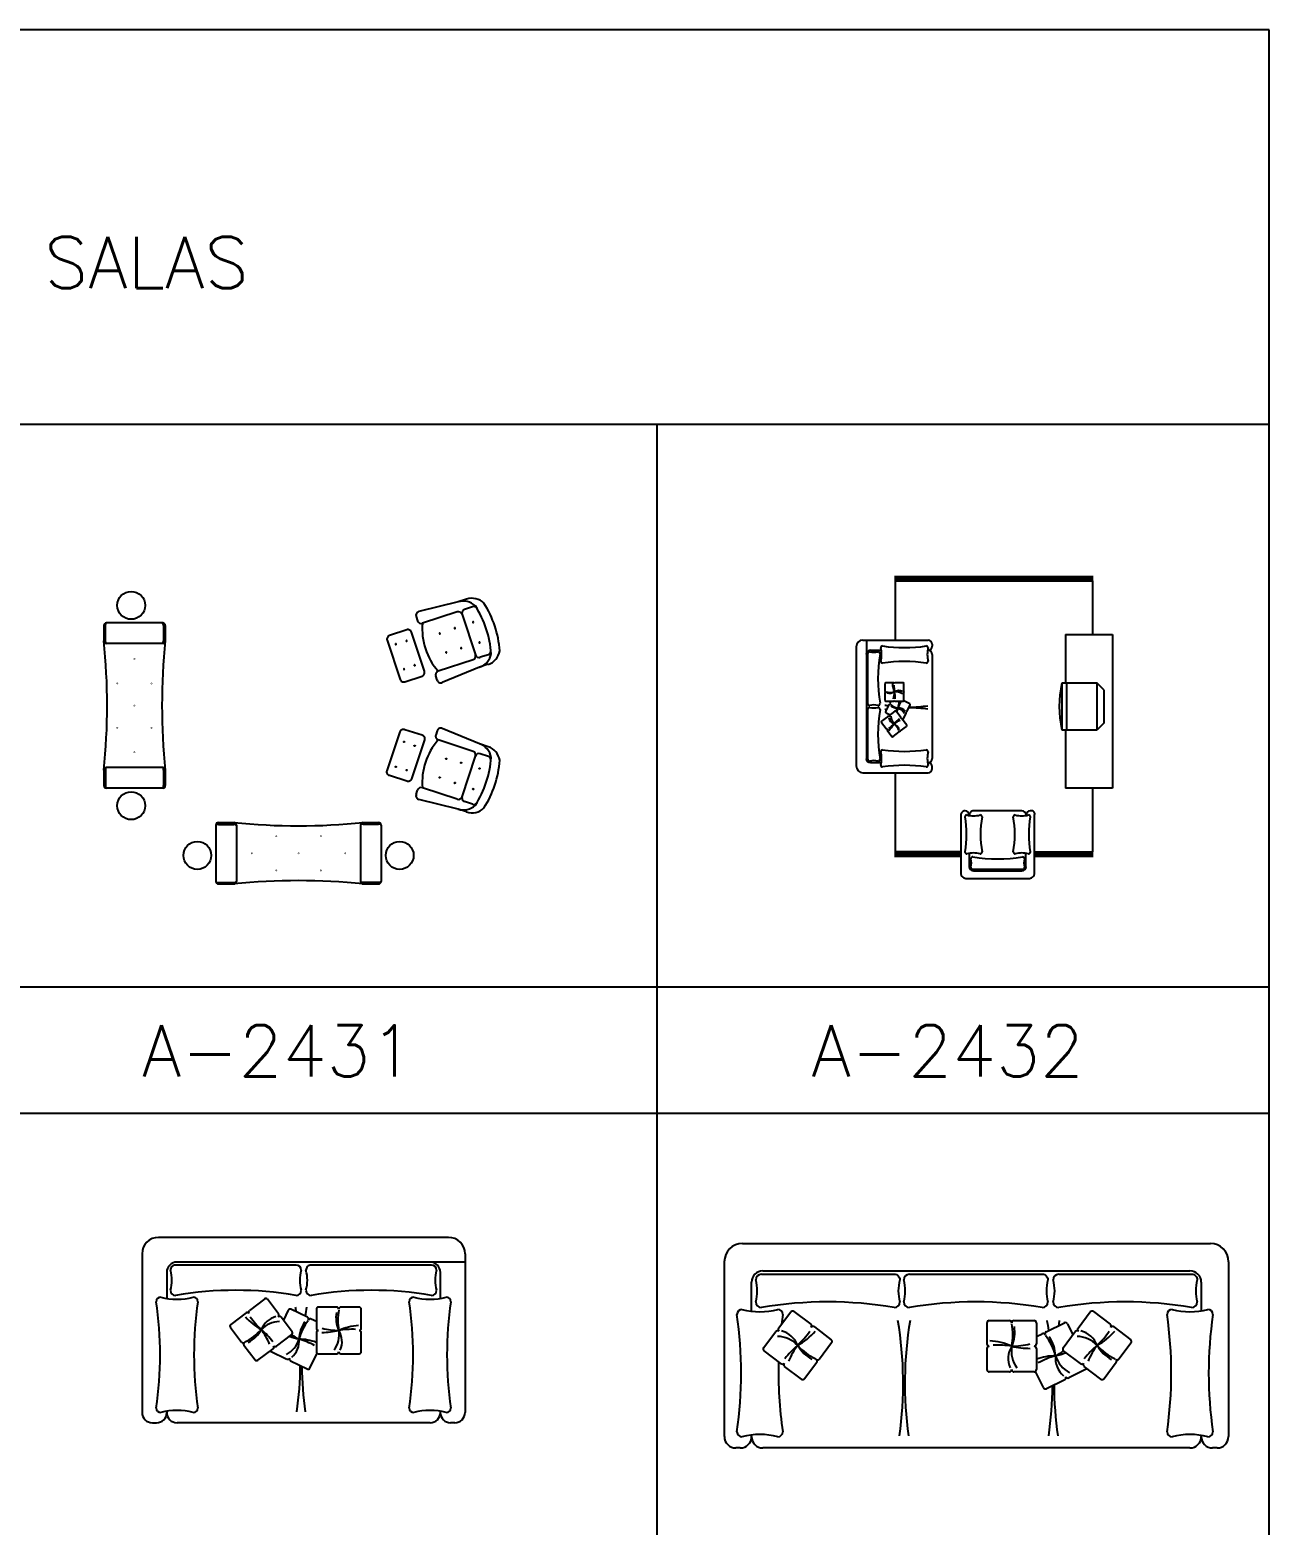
# Model space of a CAD drawing. Extents: x -59 to 107, y 53 to 89.
# Drawn here: x 92.95 to 107.45, y 70.88 to 88.38 of the extents above; entities that cross this region are included whole.
import ezdxf

# ---------------------------------------------------------------- set-up
doc = ezdxf.new("R2010")
doc.units = 0
doc.header["$MEASUREMENT"] = 0
for name, color, linetype in [('ELETRO', 11, 'CONTINUOUS'), ('FOLHA', 3, 'CONTINUOUS'), ('MOBILIA', 2, 'CONTINUOUS'), ('MOBILIARIO', 11, 'CONTINUOUS')]:
    doc.layers.add(name, color=color, linetype=linetype)
doc.styles.get("Standard").update_dxf_attribs({"font": 'txt.shx', "height": 0.15})

# ---------------------------------------------------------------- blocks, each defined once
blk = doc.blocks.new('FOLHAVERDE')
at = {"layer": 'FOLHA', "linetype": 'CONTINUOUS'}
for p, q in [((-5.455, 37.298), (-29.955, 37.298)), ((-5.455, 2.298), (-5.455, 37.298))]:
    blk.add_line(p, q, dxfattribs=at)
blk = doc.blocks.new('POLTRO3')
at = {"layer": 'MOBILIA'}
for p, q in [((0, 0), (0, -0.662)), ((0.802, 0.079), (0.059, 0.079)), ((0.861, -0.662), (0.861, 0)), ((0.099, -0.058), (0.099, -0.214)), ((0.713, -0.008), (0.148, -0.008)), ((0.762, -0.216), (0.762, -0.058)), ((0.099, -0.657), (0.099, -0.662)), ((0.762, -0.662), (0.762, -0.655)), ((0.03, -0.712), (0.049, -0.712)), ((0.148, -0.712), (0.713, -0.712)), ((0.812, -0.712), (0.811, -0.712))]:
    blk.add_line(p, q, dxfattribs=at)
blk.add_lwpolyline([(0.72, -0.027), (0.141, -0.027, 0.414214), (0.116, -0.052)], format="xyb", dxfattribs=at)
for centre, radius, start, end in [((0.063, 0.015), 0.0643, 92.9509, 193.4935), ((0.798, 0.015), 0.0643, 346.5065, 87.0491), ((0.148, -0.058), 0.0495, 90, 180), ((-0.048, -0.1), 0.171, 343.6808, 16.3192), ((0.141, -0.148), 0.0248, 180, 270), ((0.43, -1.825), 1.677, 80.0585, 99.9415), ((0.713, -0.058), 0.0495, 0, 90), ((0.72, -0.052), 0.0248, 0, 90), ((0.72, -0.148), 0.0248, 270, 0), ((0.909, -0.1), 0.171, 163.6808, 196.3192), ((0.07, -0.23), 0.0219, 90, 180), ((-1.082, -0.436), 1.149, 349.6952, 10.3048), ((0.148, 0.099), 0.317, 255.7458, 284.2542), ((0.226, -0.23), 0.0219, 360, 90), ((1.379, -0.436), 1.149, 169.6952, 190.3048), ((0.635, -0.23), 0.0219, 90, 180), ((-0.518, -0.436), 1.149, 349.6952, 10.3048), ((0.713, 0.099), 0.317, 255.7458, 284.2542), ((0.791, -0.23), 0.0219, 0, 90), ((1.943, -0.436), 1.149, 169.6952, 190.3048), ((0.033, -0.676), 0.0359, 157.3717, 264.2172), ((0.07, -0.641), 0.0219, 180, 270), ((0.049, -0.662), 0.0495, 270, 360), ((0.148, -0.97), 0.317, 75.7458, 104.2542), ((0.148, -0.662), 0.0495, 180, 270), ((0.226, -0.641), 0.0219, 270, 0), ((0.635, -0.641), 0.0219, 180, 270), ((0.713, -0.97), 0.317, 75.7458, 104.2542), ((0.713, -0.662), 0.0495, 270, 0), ((0.812, -0.662), 0.0495, 180, 270), ((0.791, -0.641), 0.0219, 270, 0), ((0.811, -0.662), 0.0495, 270, 0)]:
    blk.add_arc(centre, radius, start, end, dxfattribs=at)

msp = doc.modelspace()

# ---------------------------------------------------------------- linework, layer by layer
at = {"layer": 'ELETRO'}
for points in [[(97.923, 81.378, 1), (97.914, 81.375, 1)], [(98.137, 81.449, 1), (98.129, 81.446, 1)], [(97.358, 81.228, 1), (97.35, 81.225, 1)], [(97.745, 81.315, 1), (97.737, 81.312, 1)], [(98.212, 81.21, 1), (98.203, 81.207, 1)], [(97.232, 81.19, 1), (97.224, 81.187, 1)], [(97.822, 81.094, 1), (97.814, 81.092, 1)], [(97.996, 81.143, 1), (97.988, 81.14, 1)], [(97.329, 80.898, 1), (97.32, 80.895, 1)], [(97.452, 80.943, 1), (97.444, 80.94, 1)], [(97.329, 80.043, -1), (97.32, 80.046, -1)], [(97.452, 79.999, -1), (97.444, 80.001, -1)], [(97.822, 79.847, -1), (97.814, 79.849, -1)], [(97.996, 79.798, -1), (97.988, 79.801, -1)], [(97.232, 79.751, -1), (97.224, 79.754, -1)], [(97.358, 79.713, -1), (97.35, 79.716, -1)], [(97.745, 79.626, -1), (97.737, 79.629, -1)], [(98.212, 79.731, -1), (98.203, 79.734, -1)], [(97.923, 79.563, -1), (97.914, 79.566, -1)], [(98.137, 79.492, -1), (98.129, 79.495, -1)]]:
    msp.add_lwpolyline(points, format="xyb", close=True, dxfattribs=at)
at = {"layer": 'ELETRO', "const_width": 0.005}
for points in [[(94.169, 81.009, 1), (94.169, 81.024, 1)], [(93.969, 80.722, 1), (93.969, 80.737, 1)], [(94.369, 80.722, 1), (94.369, 80.737, 1)], [(94.169, 80.462, 1), (94.169, 80.477, 1)], [(93.969, 80.202, 1), (93.969, 80.217, 1)], [(94.369, 80.202, 1), (94.369, 80.217, 1)], [(94.169, 79.916, 1), (94.169, 79.931, 1)], [(95.837, 78.941, 1), (95.822, 78.941, 1)], [(96.357, 78.941, 1), (96.342, 78.941, 1)], [(95.551, 78.741, 1), (95.536, 78.741, 1)], [(96.097, 78.741, 1), (96.082, 78.741, 1)], [(96.643, 78.741, 1), (96.628, 78.741, 1)], [(95.837, 78.541, 1), (95.822, 78.541, 1)], [(96.357, 78.541, 1), (96.342, 78.541, 1)]]:
    msp.add_lwpolyline(points, format="xyb", close=True, dxfattribs=at)
at = {"layer": 'FOLHA', "linetype": 'CONTINUOUS'}
for p, q in [((107.445, 83.759), (85.445, 83.759)), ((100.28, 83.759), (100.28, 54.973)), ((85.445, 77.18), (107.445, 77.18)), ((85.445, 75.7), (107.445, 75.7))]:
    msp.add_line(p, q, dxfattribs=at)
at = {"layer": 'MOBILIA'}
for p, q in [((97.956, 81.684), (97.497, 81.57)), ((97.956, 81.684), (97.497, 81.57)), ((97.956, 81.684), (97.497, 81.57)), ((97.946, 81.567), (97.539, 81.433)), ((98.056, 81.716), (97.956, 81.683)), ((98.126, 81.626), (98.031, 81.595)), ((93.811, 81.407), (93.811, 81.227)), ((93.828, 81.408), (93.828, 81.228)), ((94.5, 81.437), (93.841, 81.437)), ((94.508, 81.408), (94.508, 81.228)), ((94.53, 81.407), (94.53, 81.227)), ((97.466, 81.513), (97.483, 81.461)), ((97.466, 81.513), (97.483, 81.461)), ((97.466, 81.513), (97.483, 81.461)), ((98.002, 81.538), (98.159, 81.063)), ((102.693, 81.236), (103.455, 81.236)), ((102.733, 81.236), (102.733, 79.852)), ((105.064, 81.304), (105.614, 81.304)), ((105.064, 81.304), (105.064, 80.734)), ((105.614, 81.304), (105.614, 79.504)), ((94.5, 81.197), (93.841, 81.197)), ((98.31, 81.066), (98.215, 81.035)), ((102.614, 81.157), (102.614, 79.763)), ((102.782, 81.117), (102.907, 81.117)), ((103.45, 81.117), (103.455, 81.117)), ((103.505, 81.187), (103.505, 81.167)), ((103.505, 81.068), (103.505, 79.852)), ((98.131, 81.007), (97.723, 80.873)), ((98.207, 80.92), (97.771, 80.739)), ((98.207, 80.92), (97.771, 80.739)), ((98.207, 80.92), (97.771, 80.739)), ((98.307, 80.953), (98.207, 80.92)), ((97.712, 80.766), (97.695, 80.817)), ((97.712, 80.766), (97.695, 80.817)), ((97.712, 80.766), (97.695, 80.817)), ((105.433, 80.734), (105.022, 80.734)), ((105.022, 80.734), (105.022, 80.186)), ((105.433, 80.186), (105.433, 80.734)), ((97.712, 80.175), (97.695, 80.125)), ((97.712, 80.175), (97.695, 80.125)), ((97.712, 80.175), (97.695, 80.125)), ((98.207, 80.021), (97.771, 80.202)), ((98.207, 80.021), (97.771, 80.202)), ((98.207, 80.021), (97.771, 80.202)), ((105.022, 80.186), (105.433, 80.186)), ((105.064, 80.186), (105.064, 79.504)), ((98.131, 79.934), (97.723, 80.068)), ((98.307, 79.989), (98.207, 80.021)), ((98.002, 79.403), (98.159, 79.878)), ((98.31, 79.875), (98.215, 79.906)), ((102.782, 79.803), (102.907, 79.803)), ((103.45, 79.803), (103.455, 79.803)), ((93.811, 79.714), (93.811, 79.534)), ((93.831, 79.714), (93.831, 79.534)), ((94.5, 79.744), (93.841, 79.744)), ((94.51, 79.714), (94.51, 79.534)), ((94.53, 79.714), (94.53, 79.534)), ((102.693, 79.684), (103.455, 79.684)), ((103.505, 79.733), (103.505, 79.753)), ((94.5, 79.504), (93.841, 79.504)), ((97.466, 79.429), (97.483, 79.48)), ((97.466, 79.429), (97.483, 79.48)), ((97.466, 79.429), (97.483, 79.48)), ((97.946, 79.374), (97.539, 79.508)), ((105.614, 79.504), (105.064, 79.504)), ((97.956, 79.257), (97.497, 79.371)), ((97.956, 79.257), (97.497, 79.371)), ((97.956, 79.257), (97.497, 79.371)), ((98.126, 79.315), (98.031, 79.346)), ((95.152, 79.102), (95.332, 79.102)), ((96.845, 79.102), (97.025, 79.102)), ((98.056, 79.225), (97.956, 79.258)), ((95.122, 79.072), (95.122, 78.412)), ((95.152, 79.079), (95.332, 79.079)), ((95.362, 79.072), (95.362, 78.412)), ((96.815, 79.072), (96.815, 78.412)), ((96.845, 79.082), (97.025, 79.082)), ((97.055, 79.072), (97.055, 78.412)), ((96.845, 78.402), (97.025, 78.402)), ((95.152, 78.399), (95.332, 78.399)), ((95.152, 78.382), (95.332, 78.382)), ((96.845, 78.382), (97.025, 78.382)), ((97.844, 74.246), (94.451, 74.246)), ((94.259, 74.053), (94.259, 72.197)), ((98.037, 74.053), (98.037, 72.197)), ((101.284, 74.173), (106.758, 74.173)), ((98.037, 73.957), (94.668, 73.957)), ((101.072, 71.914), (101.072, 73.961)), ((101.523, 73.854), (106.519, 73.854)), ((106.971, 73.961), (106.971, 71.914)), ((94.548, 73.836), (94.548, 73.532)), ((97.748, 73.836), (97.748, 73.532)), ((101.391, 73.381), (101.391, 73.721)), ((106.652, 73.721), (106.652, 73.386)), ((94.548, 72.21), (94.548, 72.197)), ((97.748, 72.21), (97.748, 72.197)), ((94.379, 72.077), (94.427, 72.077)), ((97.628, 72.077), (94.668, 72.077)), ((97.917, 72.077), (97.869, 72.077)), ((101.391, 71.914), (101.391, 71.933)), ((106.652, 71.928), (106.652, 71.914)), ((101.258, 71.782), (101.205, 71.782)), ((106.519, 71.782), (101.523, 71.782)), ((106.838, 71.782), (106.785, 71.782))]:
    msp.add_line(p, q, dxfattribs=at)
for points in [[(97.562, 80.872), (97.411, 81.329, 0.414214), (97.355, 81.357), (97.154, 81.291, 0.414214), (97.126, 81.235), (97.277, 80.777, 0.414214), (97.333, 80.749), (97.534, 80.815, 0.414214)], [(97.562, 80.07), (97.411, 79.612, -0.414214), (97.355, 79.584), (97.154, 79.65, -0.414214), (97.126, 79.706), (97.277, 80.164, -0.414214), (97.333, 80.192), (97.534, 80.126, -0.414214)]]:
    msp.add_lwpolyline(points, format="xyb", close=True, dxfattribs=at)
for points in [[(102.747, 81.075), (102.747, 80.496, 0.414214), (102.772, 80.471)], [(102.747, 80.424), (102.747, 79.845, 0.414214), (102.772, 79.82)], [(96.06, 73.921), (94.65, 73.921, 0.414214), (94.59, 73.861)], [(97.645, 73.921), (96.236, 73.921, 0.414214), (96.176, 73.861)], [(101.505, 73.815), (103.059, 73.815, -0.414214), (103.125, 73.748)], [(103.237, 73.815), (104.791, 73.815, -0.414214), (104.857, 73.748)], [(104.985, 73.815), (106.539, 73.815, -0.414214), (106.605, 73.748)]]:
    msp.add_lwpolyline(points, format="xyb", dxfattribs=at)
at = {"layer": 'MOBILIA', "linetype": 'CONTINUOUS'}
for centre in [(94.131, 81.643), (94.131, 79.298), (94.905, 78.716), (97.273, 78.716)]:
    msp.add_circle(centre, 0.163, dxfattribs=at)
at = {"layer": 'MOBILIA'}
for centre, radius, start, end in [((98.119, 81.525), 0.201, 45.9954, 108.2879), ((97.508, 81.526), 0.0446, 103.9622, 198.2417), ((97.508, 81.526), 0.0446, 103.9622, 198.2417), ((97.508, 81.526), 0.0446, 103.9622, 198.2417), ((97.96, 81.524), 0.0446, 18.2417, 108.2417), ((98.019, 81.492), 0.201, 45.9954, 108.2879), ((98.045, 81.552), 0.0446, 108.2417, 198.2417), ((98.14, 81.584), 0.0446, 43.2192, 108.2417), ((97.146, 80.993), 1.2, 4.0247, 32.4588), ((97.246, 81.026), 1.2, 4.0247, 32.4588), ((93.841, 81.407), 0.03, 90, 180), ((93.871, 81.411), 0.044, 143.2407, 184.7722), ((94.464, 81.411), 0.044, 355.2278, 36.7593), ((94.5, 81.407), 0.03, 0, 90), ((97.525, 81.475), 0.0446, 198.2417, 288.2417), ((98.29, 81.37), 0.754, 175.2368, 221.2467), ((86.511, 80.471), 7.339, 354.0816, 5.9184), ((93.841, 81.227), 0.03, 180, 270), ((93.871, 81.224), 0.044, 175.2278, 216.7593), ((101.83, 80.471), 7.339, 174.0816, 185.9184), ((94.464, 81.224), 0.044, 323.2407, 4.7722), ((94.5, 81.227), 0.03, 270, 0), ((102.693, 81.157), 0.0792, 90, 180), ((103.455, 81.187), 0.0495, 0, 90), ((98.117, 81.05), 0.0446, 288.2417, 18.2417), ((98.201, 81.077), 0.0446, 198.2417, 288.2417), ((98.145, 81.11), 0.201, 288.1956, 350.4881), ((98.145, 81.11), 0.201, 288.1956, 350.4881), ((98.245, 81.143), 0.201, 288.1956, 350.4881), ((98.296, 81.109), 0.0446, 288.2417, 353.2643), ((102.782, 81.068), 0.0495, 90, 180), ((102.772, 81.075), 0.0248, 90, 180), ((102.82, 81.265), 0.171, 253.6808, 286.3192), ((102.868, 81.075), 0.0248, 360, 90), ((104.545, 80.786), 1.677, 170.0585, 189.9415), ((102.923, 81.146), 0.0219, 90, 180), ((102.594, 81.068), 0.317, 345.7458, 14.2542), ((103.179, 82.92), 1.771, 261.7032, 278.2968), ((103.434, 81.146), 0.0219, 0, 90), ((103.763, 81.068), 0.317, 165.7458, 194.2542), ((103.455, 81.167), 0.0495, 270, 0), ((103.455, 81.068), 0.0495, 0, 90), ((97.737, 80.831), 0.0446, 108.2417, 198.2417), ((102.923, 80.99), 0.0219, 180, 270), ((103.179, 79.215), 1.771, 81.7032, 98.2968), ((103.434, 80.99), 0.0219, 270, 0), ((97.754, 80.78), 0.0446, 198.2417, 292.5213), ((97.754, 80.78), 0.0446, 198.2417, 292.5213), ((97.754, 80.78), 0.0446, 198.2417, 292.5213), ((102.772, 80.424), 0.0248, 90, 180), ((102.82, 80.307), 0.171, 73.6808, 106.3192), ((102.82, 80.613), 0.171, 253.6808, 286.3192), ((102.868, 80.496), 0.0248, 270, 0), ((102.868, 80.424), 0.0248, 360, 90), ((104.545, 80.134), 1.677, 170.0585, 189.9415), ((103.222, 82.068), 1.616, 260.2972, 261.8641), ((103.222, 78.828), 1.616, 98.8876, 99.7028), ((103.222, 78.828), 1.616, 81.7841, 89.68), ((103.222, 82.068), 1.616, 270.4458, 278.2159), ((97.754, 80.161), 0.0446, 67.4787, 161.7583), ((97.754, 80.161), 0.0446, 67.4787, 161.7583), ((97.754, 80.161), 0.0446, 67.4787, 161.7583), ((98.29, 79.571), 0.754, 138.7533, 184.7632), ((97.737, 80.111), 0.0446, 161.7583, 251.7583), ((98.145, 79.831), 0.201, 9.5119, 71.8044), ((98.145, 79.831), 0.201, 9.5119, 71.8044), ((98.245, 79.798), 0.201, 9.5119, 71.8044), ((98.117, 79.892), 0.0446, 341.7583, 71.7583), ((97.146, 79.948), 1.2, 327.5412, 355.9753), ((98.201, 79.864), 0.0446, 71.7583, 161.7583), ((97.246, 79.915), 1.2, 327.5412, 355.9753), ((98.296, 79.832), 0.0446, 6.7357, 71.7583), ((102.782, 79.852), 0.0495, 180, 270), ((102.82, 79.656), 0.171, 73.6808, 106.3192), ((102.868, 79.845), 0.0248, 270, 0), ((102.923, 79.93), 0.0219, 90, 180), ((102.594, 79.852), 0.317, 345.7458, 14.2542), ((103.179, 81.705), 1.771, 261.7032, 278.2968), ((103.434, 79.93), 0.0219, 0, 90), ((103.763, 79.852), 0.317, 165.7458, 194.2542), ((103.455, 79.852), 0.0495, 270, 0), ((103.455, 79.753), 0.0495, 0, 90), ((93.841, 79.714), 0.03, 90, 180), ((93.874, 79.717), 0.044, 143.2407, 184.7722), ((94.5, 79.714), 0.03, 0, 90), ((94.467, 79.717), 0.044, 355.2278, 36.7593), ((102.693, 79.763), 0.0792, 180, 270), ((102.923, 79.774), 0.0219, 180, 270), ((103.179, 78), 1.771, 81.7032, 98.2968), ((103.434, 79.774), 0.0219, 270, 0), ((103.455, 79.733), 0.0495, 270, 360), ((93.841, 79.534), 0.03, 180, 270), ((93.874, 79.53), 0.044, 175.2278, 216.7593), ((94.5, 79.534), 0.03, 270, 0), ((94.467, 79.53), 0.044, 323.2407, 4.7722), ((97.525, 79.466), 0.0446, 71.7583, 161.7583), ((97.508, 79.415), 0.0446, 161.7583, 256.0378), ((97.508, 79.415), 0.0446, 161.7583, 256.0378), ((97.508, 79.415), 0.0446, 161.7583, 256.0378), ((97.96, 79.417), 0.0446, 251.7583, 341.7583), ((98.019, 79.449), 0.201, 251.7121, 314.0046), ((98.045, 79.389), 0.0446, 161.7583, 251.7583), ((98.14, 79.357), 0.0446, 251.7583, 316.7808), ((95.152, 79.072), 0.03, 90, 180), ((96.089, 86.402), 7.339, 264.0816, 275.9184), ((95.332, 79.072), 0.03, 0, 90), ((96.845, 79.072), 0.03, 90, 180), ((97.025, 79.072), 0.03, 0, 90), ((98.119, 79.416), 0.201, 251.7121, 314.0046), ((95.148, 79.035), 0.044, 85.2278, 126.7593), ((95.335, 79.035), 0.044, 53.2407, 94.7722), ((96.842, 79.038), 0.044, 85.2278, 126.7593), ((97.029, 79.038), 0.044, 53.2407, 94.7722), ((95.152, 78.412), 0.03, 180, 270), ((95.148, 78.443), 0.044, 233.2407, 274.7722), ((96.089, 71.082), 7.339, 84.0816, 95.9184), ((95.332, 78.412), 0.03, 270, 0), ((95.335, 78.443), 0.044, 265.2278, 306.7593), ((96.845, 78.412), 0.03, 180, 270), ((96.842, 78.446), 0.044, 233.2407, 274.7722), ((97.025, 78.412), 0.03, 270, 0), ((97.029, 78.446), 0.044, 265.2278, 306.7593), ((94.451, 74.053), 0.193, 90, 180), ((97.844, 74.053), 0.193, 0, 90), ((101.284, 73.961), 0.213, 90, 180), ((106.758, 73.961), 0.213, 0, 90), ((94.668, 73.836), 0.121, 90, 180), ((94.189, 73.744), 0.418, 343.6808, 16.3192), ((96.06, 73.861), 0.0603, 0, 90), ((96.521, 73.744), 0.418, 163.6808, 196.3192), ((95.775, 73.744), 0.418, 343.6808, 16.3192), ((97.628, 73.836), 0.121, 0, 90), ((97.645, 73.861), 0.0603, 0, 90), ((98.106, 73.744), 0.418, 163.6808, 196.3192), ((101.523, 73.721), 0.133, 90, 180), ((106.519, 73.721), 0.133, 0, 90), ((101.505, 73.748), 0.0664, 90, 180), ((100.997, 73.619), 0.46, 343.6808, 16.3192), ((103.567, 73.619), 0.46, 163.6808, 196.3192), ((103.237, 73.748), 0.0664, 90, 180), ((102.729, 73.619), 0.46, 343.6808, 16.3192), ((105.299, 73.619), 0.46, 163.6808, 196.3192), ((104.985, 73.748), 0.0664, 90, 180), ((104.477, 73.619), 0.46, 343.6808, 16.3192), ((107.047, 73.619), 0.46, 163.6808, 196.3192), ((94.478, 73.493), 0.0532, 90, 180), ((94.668, 74.294), 0.772, 255.7458, 284.2542), ((94.65, 73.626), 0.0603, 180, 270), ((95.355, 69.545), 4.082, 80.0585, 99.9415), ((94.858, 73.493), 0.0532, 360, 90), ((96.06, 73.626), 0.0603, 270, 0), ((96.236, 73.626), 0.0603, 180, 270), ((96.941, 69.545), 4.082, 80.0585, 99.9415), ((97.438, 73.493), 0.0532, 90, 180), ((97.628, 74.294), 0.772, 255.7458, 284.2542), ((97.645, 73.626), 0.0603, 270, 0), ((97.818, 73.493), 0.0532, 360, 90), ((90.158, 72.871), 4.312, 351.7032, 8.2968), ((99.178, 72.871), 4.312, 171.7032, 188.2968), ((92.175, 72.767), 3.935, 8.8876, 9.7028), ((100.062, 72.767), 3.935, 170.2972, 171.8641), ((93.118, 72.871), 4.312, 351.7032, 8.2968), ((102.138, 72.871), 4.312, 171.7032, 188.2968), ((101.278, 73.343), 0.0587, 90, 180), ((96.515, 72.657), 4.754, 351.7032, 8.2968), ((101.487, 74.226), 0.851, 255.7458, 284.2542), ((101.505, 73.49), 0.0664, 180, 270), ((102.282, 68.99), 4.501, 80.0585, 99.9415), ((101.696, 73.343), 0.0587, 0, 90), ((106.459, 72.657), 4.754, 171.7032, 173.0767), ((103.059, 73.49), 0.0664, 270, 0), ((103.237, 73.49), 0.0664, 180, 270), ((104.014, 68.99), 4.501, 80.0585, 99.9415), ((104.791, 73.49), 0.0664, 270, 0), ((104.985, 73.49), 0.0664, 180, 270), ((105.762, 68.99), 4.501, 80.0585, 99.9415), ((106.31, 73.343), 0.0587, 90, 180), ((101.547, 72.657), 4.754, 351.7032, 8.2968), ((106.519, 74.226), 0.851, 255.7458, 284.2542), ((106.539, 73.49), 0.0664, 270, 0), ((106.729, 73.343), 0.0587, 0, 90), ((111.492, 72.657), 4.754, 171.7032, 188.2968), ((98.826, 72.542), 4.338, 351.7841, 9.7028), ((107.521, 72.542), 4.338, 170.2972, 188.2159), ((100.573, 72.542), 4.338, 8.1359, 9.7028), ((109.267, 72.542), 4.338, 170.2972, 171.1124), ((92.175, 72.767), 3.935, 351.7841, 359.68), ((100.062, 72.767), 3.935, 180.4458, 188.2159), ((106.459, 72.657), 4.754, 178.4195, 188.2968), ((100.573, 72.542), 4.338, 351.7841, 359.5542), ((109.267, 72.542), 4.338, 180.32, 188.2159), ((94.379, 72.197), 0.121, 180, 270), ((94.478, 72.249), 0.0532, 180, 270), ((94.427, 72.197), 0.121, 270, 360), ((94.668, 71.448), 0.772, 75.7458, 104.2542), ((94.668, 72.197), 0.121, 180, 270), ((94.858, 72.249), 0.0532, 270, 0), ((97.438, 72.249), 0.0532, 180, 270), ((97.628, 71.448), 0.772, 75.7458, 104.2542), ((97.628, 72.197), 0.121, 270, 0), ((97.869, 72.197), 0.121, 180, 270), ((97.818, 72.249), 0.0532, 270, 0), ((97.917, 72.197), 0.121, 270, 0), ((101.278, 71.971), 0.0587, 180, 270), ((101.487, 71.088), 0.851, 75.7458, 104.2542), ((101.696, 71.971), 0.0587, 270, 0), ((106.31, 71.971), 0.0587, 180, 270), ((106.519, 71.088), 0.851, 75.7458, 104.2542), ((106.729, 71.971), 0.0587, 270, 0), ((101.205, 71.914), 0.133, 180, 270), ((101.258, 71.914), 0.133, 270, 0), ((101.523, 71.914), 0.133, 180, 270), ((106.519, 71.914), 0.133, 270, 0), ((106.785, 71.914), 0.133, 180, 270), ((106.838, 71.914), 0.133, 270, 0)]:
    msp.add_arc(centre, radius, start, end, dxfattribs=at)
at = {"layer": 'MOBILIARIO'}
for p, q in [((103.074, 81.93), (103.074, 81.99)), ((103.074, 81.93), (105.379, 81.93)), ((103.074, 81.236), (103.074, 81.93)), ((103.094, 81.93), (103.094, 81.99)), ((103.094, 81.93), (103.094, 81.99)), ((103.114, 81.93), (103.114, 81.99)), ((103.114, 81.93), (103.114, 81.99)), ((103.134, 81.93), (103.134, 81.99)), ((103.134, 81.93), (103.134, 81.99)), ((103.154, 81.93), (103.154, 81.99)), ((103.154, 81.93), (103.154, 81.99)), ((103.174, 81.93), (103.174, 81.99)), ((103.174, 81.93), (103.174, 81.99)), ((103.194, 81.93), (103.194, 81.99)), ((103.194, 81.93), (103.194, 81.99)), ((103.214, 81.93), (103.214, 81.99)), ((103.214, 81.93), (103.214, 81.99)), ((103.234, 81.93), (103.234, 81.99)), ((103.234, 81.93), (103.234, 81.99)), ((103.254, 81.93), (103.254, 81.99)), ((103.254, 81.93), (103.254, 81.99)), ((103.274, 81.93), (103.274, 81.99)), ((103.274, 81.93), (103.274, 81.99)), ((103.294, 81.93), (103.294, 81.99)), ((103.294, 81.93), (103.294, 81.99)), ((103.314, 81.93), (103.314, 81.99)), ((103.314, 81.93), (103.314, 81.99)), ((103.334, 81.93), (103.334, 81.99)), ((103.334, 81.93), (103.334, 81.99)), ((103.354, 81.93), (103.354, 81.99)), ((103.354, 81.93), (103.354, 81.99)), ((103.374, 81.93), (103.374, 81.99)), ((103.374, 81.93), (103.374, 81.99)), ((103.394, 81.93), (103.394, 81.99)), ((103.394, 81.93), (103.394, 81.99)), ((103.414, 81.93), (103.414, 81.99)), ((103.414, 81.93), (103.414, 81.99)), ((103.434, 81.93), (103.434, 81.99)), ((103.434, 81.93), (103.434, 81.99)), ((103.454, 81.93), (103.454, 81.99)), ((103.454, 81.93), (103.454, 81.99)), ((103.474, 81.93), (103.474, 81.99)), ((103.474, 81.93), (103.474, 81.99)), ((103.494, 81.93), (103.494, 81.99)), ((103.494, 81.93), (103.494, 81.99)), ((103.514, 81.93), (103.514, 81.99)), ((103.514, 81.93), (103.514, 81.99)), ((103.534, 81.93), (103.534, 81.99)), ((103.534, 81.93), (103.534, 81.99)), ((103.554, 81.93), (103.554, 81.99)), ((103.554, 81.93), (103.554, 81.99)), ((103.574, 81.93), (103.574, 81.99)), ((103.574, 81.93), (103.574, 81.99)), ((103.594, 81.93), (103.594, 81.99)), ((103.594, 81.93), (103.594, 81.99)), ((103.614, 81.93), (103.614, 81.99)), ((103.614, 81.93), (103.614, 81.99)), ((103.634, 81.93), (103.634, 81.99)), ((103.634, 81.93), (103.634, 81.99)), ((103.654, 81.93), (103.654, 81.99)), ((103.654, 81.93), (103.654, 81.99)), ((103.674, 81.93), (103.674, 81.99)), ((103.674, 81.93), (103.674, 81.99)), ((103.694, 81.93), (103.694, 81.99)), ((103.694, 81.93), (103.694, 81.99)), ((103.714, 81.93), (103.714, 81.99)), ((103.714, 81.93), (103.714, 81.99)), ((103.734, 81.93), (103.734, 81.99)), ((103.734, 81.93), (103.734, 81.99)), ((103.754, 81.93), (103.754, 81.99)), ((103.754, 81.93), (103.754, 81.99)), ((103.774, 81.93), (103.774, 81.99)), ((103.774, 81.93), (103.774, 81.99)), ((103.794, 81.93), (103.794, 81.99)), ((103.794, 81.93), (103.794, 81.99)), ((103.814, 81.93), (103.814, 81.99)), ((103.814, 81.93), (103.814, 81.99)), ((103.834, 81.93), (103.834, 81.99)), ((103.834, 81.93), (103.834, 81.99)), ((103.854, 81.93), (103.854, 81.99)), ((103.854, 81.93), (103.854, 81.99)), ((103.874, 81.93), (103.874, 81.99)), ((103.874, 81.93), (103.874, 81.99)), ((103.894, 81.93), (103.894, 81.99)), ((103.894, 81.93), (103.894, 81.99)), ((103.914, 81.93), (103.914, 81.99)), ((103.914, 81.93), (103.914, 81.99)), ((103.934, 81.93), (103.934, 81.99)), ((103.934, 81.93), (103.934, 81.99)), ((103.954, 81.93), (103.954, 81.99)), ((103.954, 81.93), (103.954, 81.99)), ((103.974, 81.93), (103.974, 81.99)), ((103.974, 81.93), (103.974, 81.99)), ((103.994, 81.93), (103.994, 81.99)), ((103.994, 81.93), (103.994, 81.99)), ((104.014, 81.93), (104.014, 81.99)), ((104.014, 81.93), (104.014, 81.99)), ((104.034, 81.93), (104.034, 81.99)), ((104.034, 81.93), (104.034, 81.99)), ((104.054, 81.93), (104.054, 81.99)), ((104.054, 81.93), (104.054, 81.99)), ((104.074, 81.93), (104.074, 81.99)), ((104.094, 81.93), (104.094, 81.99)), ((104.094, 81.93), (104.094, 81.99)), ((104.114, 81.93), (104.114, 81.99)), ((104.114, 81.93), (104.114, 81.99)), ((104.134, 81.93), (104.134, 81.99)), ((104.134, 81.93), (104.134, 81.99)), ((104.154, 81.93), (104.154, 81.99)), ((104.154, 81.93), (104.154, 81.99)), ((104.174, 81.93), (104.174, 81.99)), ((104.174, 81.93), (104.174, 81.99)), ((104.194, 81.93), (104.194, 81.99)), ((104.194, 81.93), (104.194, 81.99)), ((104.214, 81.93), (104.214, 81.99)), ((104.214, 81.93), (104.214, 81.99)), ((104.234, 81.93), (104.234, 81.99)), ((104.234, 81.93), (104.234, 81.99)), ((104.254, 81.93), (104.254, 81.99)), ((104.254, 81.93), (104.254, 81.99)), ((104.274, 81.93), (104.274, 81.99)), ((104.274, 81.93), (104.274, 81.99)), ((104.294, 81.93), (104.294, 81.99)), ((104.294, 81.93), (104.294, 81.99)), ((104.314, 81.93), (104.314, 81.99)), ((104.314, 81.93), (104.314, 81.99)), ((104.334, 81.93), (104.334, 81.99)), ((104.334, 81.93), (104.334, 81.99)), ((104.354, 81.93), (104.354, 81.99)), ((104.354, 81.93), (104.354, 81.99)), ((104.374, 81.93), (104.374, 81.99)), ((104.374, 81.93), (104.374, 81.99)), ((104.394, 81.93), (104.394, 81.99)), ((104.394, 81.93), (104.394, 81.99)), ((104.414, 81.93), (104.414, 81.99)), ((104.414, 81.93), (104.414, 81.99)), ((104.434, 81.93), (104.434, 81.99)), ((104.434, 81.93), (104.434, 81.99)), ((104.454, 81.93), (104.454, 81.99)), ((104.454, 81.93), (104.454, 81.99)), ((104.474, 81.93), (104.474, 81.99)), ((104.474, 81.93), (104.474, 81.99)), ((104.494, 81.93), (104.494, 81.99)), ((104.494, 81.93), (104.494, 81.99)), ((104.514, 81.93), (104.514, 81.99)), ((104.514, 81.93), (104.514, 81.99)), ((104.534, 81.93), (104.534, 81.99)), ((104.534, 81.93), (104.534, 81.99)), ((104.554, 81.93), (104.554, 81.99)), ((104.554, 81.93), (104.554, 81.99)), ((104.574, 81.93), (104.574, 81.99)), ((104.574, 81.93), (104.574, 81.99)), ((104.594, 81.93), (104.594, 81.99)), ((104.594, 81.93), (104.594, 81.99)), ((104.614, 81.93), (104.614, 81.99)), ((104.614, 81.93), (104.614, 81.99)), ((104.634, 81.93), (104.634, 81.99)), ((104.634, 81.93), (104.634, 81.99)), ((104.654, 81.93), (104.654, 81.99)), ((104.654, 81.93), (104.654, 81.99)), ((104.674, 81.93), (104.674, 81.99)), ((104.674, 81.93), (104.674, 81.99)), ((104.694, 81.93), (104.694, 81.99)), ((104.694, 81.93), (104.694, 81.99)), ((104.714, 81.93), (104.714, 81.99)), ((104.714, 81.93), (104.714, 81.99)), ((104.734, 81.93), (104.734, 81.99)), ((104.734, 81.93), (104.734, 81.99)), ((104.754, 81.93), (104.754, 81.99)), ((104.754, 81.93), (104.754, 81.99)), ((104.774, 81.93), (104.774, 81.99)), ((104.774, 81.93), (104.774, 81.99)), ((104.794, 81.93), (104.794, 81.99)), ((104.794, 81.93), (104.794, 81.99)), ((104.814, 81.93), (104.814, 81.99)), ((104.814, 81.93), (104.814, 81.99)), ((104.834, 81.93), (104.834, 81.99)), ((104.834, 81.93), (104.834, 81.99)), ((104.854, 81.93), (104.854, 81.99)), ((104.854, 81.93), (104.854, 81.99)), ((104.874, 81.93), (104.874, 81.99)), ((104.874, 81.93), (104.874, 81.99)), ((104.894, 81.93), (104.894, 81.99)), ((104.894, 81.93), (104.894, 81.99)), ((104.914, 81.93), (104.914, 81.99)), ((104.914, 81.93), (104.914, 81.99)), ((104.934, 81.93), (104.934, 81.99)), ((104.934, 81.93), (104.934, 81.99)), ((104.954, 81.93), (104.954, 81.99)), ((104.954, 81.93), (104.954, 81.99)), ((104.974, 81.93), (104.974, 81.99)), ((104.974, 81.93), (104.974, 81.99)), ((104.994, 81.93), (104.994, 81.99)), ((104.994, 81.93), (104.994, 81.99)), ((105.014, 81.93), (105.014, 81.99)), ((105.014, 81.93), (105.014, 81.99)), ((105.034, 81.93), (105.034, 81.99)), ((105.034, 81.93), (105.034, 81.99)), ((105.054, 81.93), (105.054, 81.99)), ((105.054, 81.93), (105.054, 81.99)), ((105.074, 81.93), (105.074, 81.99)), ((105.094, 81.93), (105.094, 81.99)), ((105.094, 81.93), (105.094, 81.99)), ((105.114, 81.93), (105.114, 81.99)), ((105.114, 81.93), (105.114, 81.99)), ((105.134, 81.93), (105.134, 81.99)), ((105.134, 81.93), (105.134, 81.99)), ((105.154, 81.93), (105.154, 81.99)), ((105.154, 81.93), (105.154, 81.99)), ((105.174, 81.93), (105.174, 81.99)), ((105.174, 81.93), (105.174, 81.99)), ((105.194, 81.93), (105.194, 81.99)), ((105.194, 81.93), (105.194, 81.99)), ((105.214, 81.93), (105.214, 81.99)), ((105.214, 81.93), (105.214, 81.99)), ((105.234, 81.93), (105.234, 81.99)), ((105.234, 81.93), (105.234, 81.99)), ((105.254, 81.93), (105.254, 81.99)), ((105.254, 81.93), (105.254, 81.99)), ((105.274, 81.93), (105.274, 81.99)), ((105.274, 81.93), (105.274, 81.99)), ((105.294, 81.93), (105.294, 81.99)), ((105.294, 81.93), (105.294, 81.99)), ((105.314, 81.93), (105.314, 81.99)), ((105.314, 81.93), (105.314, 81.99)), ((105.334, 81.93), (105.334, 81.99)), ((105.354, 81.93), (105.354, 81.99)), ((105.379, 81.93), (105.379, 81.99)), ((105.379, 81.93), (105.379, 81.304)), ((102.95, 80.727), (102.95, 80.639)), ((103.052, 80.737), (102.96, 80.737)), ((103.164, 80.737), (103.071, 80.737)), ((103.173, 80.639), (103.173, 80.727)), ((105.076, 80.734), (105.076, 80.186)), ((105.516, 80.651), (105.433, 80.734)), ((102.95, 80.619), (102.95, 80.531)), ((102.96, 80.522), (103.052, 80.522)), ((103.019, 80.522), (103.007, 80.497)), ((103.071, 80.522), (103.164, 80.522)), ((103.242, 80.49), (103.171, 80.525)), ((103.173, 80.531), (103.173, 80.619)), ((105.516, 80.269), (105.516, 80.651)), ((102.982, 80.34), (102.912, 80.287)), ((102.998, 80.479), (102.959, 80.4)), ((102.964, 80.387), (103.012, 80.363)), ((103.068, 80.405), (102.998, 80.352)), ((103.137, 80.33), (103.082, 80.403)), ((103.161, 80.301), (103.199, 80.38)), ((103.208, 80.398), (103.247, 80.477)), ((102.91, 80.273), (102.966, 80.2)), ((102.977, 80.184), (103.033, 80.11)), ((103.047, 80.109), (103.117, 80.162)), ((103.133, 80.174), (103.203, 80.227)), ((103.205, 80.241), (103.149, 80.314)), ((105.516, 80.269), (105.433, 80.186)), ((103.074, 78.757), (103.074, 79.684)), ((105.379, 79.504), (105.379, 78.757)), ((103.839, 78.757), (103.074, 78.757)), ((103.074, 78.697), (103.074, 78.757)), ((103.094, 78.697), (103.094, 78.757)), ((103.094, 78.697), (103.094, 78.757)), ((103.114, 78.697), (103.114, 78.757)), ((103.114, 78.697), (103.114, 78.757)), ((103.134, 78.697), (103.134, 78.757)), ((103.134, 78.697), (103.134, 78.757)), ((103.154, 78.697), (103.154, 78.757)), ((103.154, 78.697), (103.154, 78.757)), ((103.174, 78.697), (103.174, 78.757)), ((103.174, 78.697), (103.174, 78.757)), ((103.194, 78.697), (103.194, 78.757)), ((103.194, 78.697), (103.194, 78.757)), ((103.214, 78.697), (103.214, 78.757)), ((103.214, 78.697), (103.214, 78.757)), ((103.234, 78.697), (103.234, 78.757)), ((103.234, 78.697), (103.234, 78.757)), ((103.254, 78.697), (103.254, 78.757)), ((103.254, 78.697), (103.254, 78.757)), ((103.274, 78.697), (103.274, 78.757)), ((103.274, 78.697), (103.274, 78.757)), ((103.294, 78.697), (103.294, 78.757)), ((103.294, 78.697), (103.294, 78.757)), ((103.314, 78.697), (103.314, 78.757)), ((103.314, 78.697), (103.314, 78.757)), ((103.334, 78.697), (103.334, 78.757)), ((103.334, 78.697), (103.334, 78.757)), ((103.354, 78.697), (103.354, 78.757)), ((103.354, 78.697), (103.354, 78.757)), ((103.374, 78.697), (103.374, 78.757)), ((103.374, 78.697), (103.374, 78.757)), ((103.394, 78.697), (103.394, 78.757)), ((103.394, 78.697), (103.394, 78.757)), ((103.414, 78.697), (103.414, 78.757)), ((103.414, 78.697), (103.414, 78.757)), ((103.434, 78.697), (103.434, 78.757)), ((103.434, 78.697), (103.434, 78.757)), ((103.454, 78.697), (103.454, 78.757)), ((103.454, 78.697), (103.454, 78.757)), ((103.474, 78.697), (103.474, 78.757)), ((103.474, 78.697), (103.474, 78.757)), ((103.494, 78.697), (103.494, 78.757)), ((103.494, 78.697), (103.494, 78.757)), ((103.514, 78.697), (103.514, 78.757)), ((103.514, 78.697), (103.514, 78.757)), ((103.534, 78.697), (103.534, 78.757)), ((103.534, 78.697), (103.534, 78.757)), ((103.554, 78.697), (103.554, 78.757)), ((103.554, 78.697), (103.554, 78.757)), ((103.574, 78.697), (103.574, 78.757)), ((103.574, 78.697), (103.574, 78.757)), ((103.594, 78.697), (103.594, 78.757)), ((103.594, 78.697), (103.594, 78.757)), ((103.614, 78.697), (103.614, 78.757)), ((103.614, 78.697), (103.614, 78.757)), ((103.634, 78.697), (103.634, 78.757)), ((103.634, 78.697), (103.634, 78.757)), ((103.654, 78.697), (103.654, 78.757)), ((103.654, 78.697), (103.654, 78.757)), ((103.674, 78.697), (103.674, 78.757)), ((103.674, 78.697), (103.674, 78.757)), ((103.694, 78.697), (103.694, 78.757)), ((103.694, 78.697), (103.694, 78.757)), ((103.714, 78.697), (103.714, 78.757)), ((103.714, 78.697), (103.714, 78.757)), ((103.734, 78.697), (103.734, 78.757)), ((103.734, 78.697), (103.734, 78.757)), ((103.754, 78.697), (103.754, 78.757)), ((103.754, 78.697), (103.754, 78.757)), ((103.774, 78.697), (103.774, 78.757)), ((103.774, 78.697), (103.774, 78.757)), ((103.794, 78.697), (103.794, 78.757)), ((103.794, 78.697), (103.794, 78.757)), ((103.814, 78.697), (103.814, 78.757)), ((103.814, 78.697), (103.814, 78.757)), ((103.834, 78.697), (103.834, 78.757)), ((103.834, 78.697), (103.834, 78.757)), ((104.7, 78.757), (105.379, 78.757)), ((104.714, 78.697), (104.714, 78.757)), ((104.714, 78.697), (104.714, 78.757)), ((104.734, 78.697), (104.734, 78.757)), ((104.734, 78.697), (104.734, 78.757)), ((104.754, 78.697), (104.754, 78.757)), ((104.754, 78.697), (104.754, 78.757)), ((104.774, 78.697), (104.774, 78.757)), ((104.774, 78.697), (104.774, 78.757)), ((104.794, 78.697), (104.794, 78.757)), ((104.794, 78.697), (104.794, 78.757)), ((104.814, 78.697), (104.814, 78.757)), ((104.814, 78.697), (104.814, 78.757)), ((104.834, 78.697), (104.834, 78.757)), ((104.834, 78.697), (104.834, 78.757)), ((104.854, 78.697), (104.854, 78.757)), ((104.854, 78.697), (104.854, 78.757)), ((104.874, 78.697), (104.874, 78.757)), ((104.874, 78.697), (104.874, 78.757)), ((104.894, 78.697), (104.894, 78.757)), ((104.894, 78.697), (104.894, 78.757)), ((104.914, 78.697), (104.914, 78.757)), ((104.914, 78.697), (104.914, 78.757)), ((104.934, 78.697), (104.934, 78.757)), ((104.934, 78.697), (104.934, 78.757)), ((104.954, 78.697), (104.954, 78.757)), ((104.954, 78.697), (104.954, 78.757)), ((104.974, 78.697), (104.974, 78.757)), ((104.974, 78.697), (104.974, 78.757)), ((104.994, 78.697), (104.994, 78.757)), ((104.994, 78.697), (104.994, 78.757)), ((105.014, 78.697), (105.014, 78.757)), ((105.014, 78.697), (105.014, 78.757)), ((105.034, 78.697), (105.034, 78.757)), ((105.034, 78.697), (105.034, 78.757)), ((105.054, 78.697), (105.054, 78.757)), ((105.054, 78.697), (105.054, 78.757)), ((105.074, 78.697), (105.074, 78.757)), ((105.094, 78.697), (105.094, 78.757)), ((105.094, 78.697), (105.094, 78.757)), ((105.114, 78.697), (105.114, 78.757)), ((105.114, 78.697), (105.114, 78.757)), ((105.134, 78.697), (105.134, 78.757)), ((105.134, 78.697), (105.134, 78.757)), ((105.154, 78.697), (105.154, 78.757)), ((105.154, 78.697), (105.154, 78.757)), ((105.174, 78.697), (105.174, 78.757)), ((105.174, 78.697), (105.174, 78.757)), ((105.194, 78.697), (105.194, 78.757)), ((105.194, 78.697), (105.194, 78.757)), ((105.214, 78.697), (105.214, 78.757)), ((105.214, 78.697), (105.214, 78.757)), ((105.234, 78.697), (105.234, 78.757)), ((105.234, 78.697), (105.234, 78.757)), ((105.254, 78.697), (105.254, 78.757)), ((105.254, 78.697), (105.254, 78.757)), ((105.274, 78.697), (105.274, 78.757)), ((105.274, 78.697), (105.274, 78.757)), ((105.294, 78.697), (105.294, 78.757)), ((105.294, 78.697), (105.294, 78.757)), ((105.314, 78.697), (105.314, 78.757)), ((105.314, 78.697), (105.314, 78.757)), ((105.334, 78.697), (105.334, 78.757)), ((105.354, 78.697), (105.354, 78.757)), ((105.379, 78.697), (105.379, 78.757)), ((95.693, 73.525), (95.514, 73.39)), ((95.856, 73.35), (95.726, 73.521)), ((95.475, 73.361), (95.297, 73.225)), ((95.969, 73.394), (95.912, 73.276)), ((96.194, 73.311), (96.001, 73.405)), ((96.298, 73.405), (96.298, 73.18)), ((96.536, 73.429), (96.322, 73.429)), ((96.798, 73.429), (96.584, 73.429)), ((96.822, 73.18), (96.822, 73.405)), ((101.706, 73.185), (101.848, 73.373)), ((101.886, 73.379), (102.083, 73.229)), ((105.21, 73.185), (105.353, 73.373)), ((105.39, 73.379), (105.587, 73.229)), ((95.292, 73.192), (95.421, 73.021)), ((96.014, 73.141), (95.885, 73.312)), ((96.298, 73.26), (96.237, 73.289)), ((102.125, 73.197), (102.322, 73.048)), ((104.145, 72.998), (104.145, 73.245)), ((104.171, 73.272), (104.407, 73.272)), ((104.46, 73.272), (104.696, 73.272)), ((104.723, 73.245), (104.723, 72.998)), ((104.838, 73.142), (105.05, 73.245)), ((105.085, 73.233), (105.148, 73.104)), ((105.629, 73.197), (105.826, 73.048)), ((95.451, 72.983), (95.58, 72.812)), ((95.831, 72.972), (96.009, 73.108)), ((96.298, 73.132), (96.298, 72.908)), ((96.822, 72.908), (96.822, 73.132)), ((101.531, 72.955), (101.674, 73.143)), ((102.327, 73.011), (102.185, 72.822)), ((104.723, 73.086), (104.79, 73.118)), ((105.035, 72.955), (105.178, 73.143)), ((105.831, 73.011), (105.689, 72.822)), ((95.614, 72.807), (95.792, 72.943)), ((95.762, 72.915), (95.954, 72.821)), ((96.222, 72.717), (96.306, 72.889)), ((96.322, 72.884), (96.536, 72.884)), ((96.584, 72.884), (96.798, 72.884)), ((101.733, 72.768), (101.536, 72.918)), ((104.145, 72.698), (104.145, 72.945)), ((104.723, 72.945), (104.723, 72.698)), ((105.238, 72.768), (105.041, 72.918)), ((95.997, 72.8), (96.189, 72.706)), ((101.973, 72.587), (101.776, 72.736)), ((102.153, 72.78), (102.01, 72.592)), ((104.407, 72.671), (104.171, 72.671)), ((104.696, 72.671), (104.46, 72.671)), ((104.807, 72.487), (104.714, 72.677)), ((105.314, 72.706), (105.102, 72.602)), ((105.477, 72.587), (105.28, 72.736)), ((105.657, 72.78), (105.514, 72.592)), ((105.054, 72.579), (104.842, 72.475))]:
    msp.add_line(p, q, dxfattribs=at)
for centre, radius, start, end in [((102.96, 80.727), 0.0099, 90, 180), ((103.292, 80.737), 0.254, 182.7408, 205.0587), ((103.052, 80.727), 0.0099, 0, 90), ((103.397, 80.691), 0.341, 176.7961, 190.4829), ((103.071, 80.727), 0.0099, 90, 180), ((103.164, 80.727), 0.0099, 0, 90), ((106.222, 80.46), 1.231, 167.1393, 192.8607), ((102.96, 80.639), 0.0099, 180, 270), ((102.96, 80.619), 0.0099, 90, 180), ((102.96, 80.531), 0.0099, 180, 270), ((103.013, 80.879), 0.254, 258.7789, 281.0967), ((102.999, 80.766), 0.15, 260.5485, 294.5118), ((102.721, 80.634), 0.341, 345.7082, 359.395), ((103.052, 80.531), 0.0099, 270, 0), ((103.115, 80.544), 0.101, 66.4256, 122.3043), ((103.081, 80.5), 0.131, 55.3087, 98.4729), ((102.73, 80.55), 0.341, 359.7349, 13.4217), ((103.071, 80.531), 0.0099, 180, 270), ((103.357, 80.434), 0.254, 159.8424, 178.9794), ((103.431, 80.347), 0.341, 150.7168, 164.4036), ((103.164, 80.639), 0.0099, 270, 0), ((103.164, 80.619), 0.0099, 0, 90), ((103.164, 80.531), 0.0099, 270, 0), ((102.968, 80.395), 0.0099, 153.9207, 243.9207), ((102.988, 80.332), 0.0099, 37.1663, 127.1663), ((103.004, 80.344), 0.0099, 127.1663, 217.1663), ((103.093, 80.351), 0.101, 193.5919, 249.4706), ((103.007, 80.474), 0.0099, 63.9207, 153.9207), ((103.016, 80.492), 0.0099, 153.9207, 243.9207), ((103.169, 80.684), 0.254, 232.6996, 255.0174), ((103.149, 80.35), 0.131, 182.475, 225.6393), ((103.107, 80.588), 0.15, 234.4692, 268.4325), ((103.074, 80.397), 0.0099, 37.1663, 127.1663), ((102.799, 80.592), 0.341, 326.17, 333.3157), ((102.771, 80.513), 0.341, 339.3282, 347.3425), ((103.114, 80.338), 0.101, 40.3463, 96.225), ((103.064, 80.314), 0.131, 29.2294, 72.3936), ((103.129, 80.324), 0.0099, 307.1663, 37.1663), ((103.199, 80.403), 0.0099, 243.9207, 333.9207), ((103.19, 80.385), 0.0099, 333.9207, 63.9207), ((103.238, 80.481), 0.0099, 333.9207, 63.9207), ((102.918, 80.279), 0.0099, 127.1663, 217.1663), ((102.973, 80.206), 0.0099, 217.1663, 307.1663), ((102.985, 80.19), 0.0099, 127.1663, 217.1663), ((102.832, 80.375), 0.254, 309.9072, 332.225), ((102.806, 80.486), 0.341, 303.9625, 317.6493), ((103.321, 80.041), 0.341, 126.9013, 140.5881), ((103.26, 79.983), 0.341, 112.8745, 126.5613), ((102.888, 80.067), 0.254, 25.9452, 48.263), ((102.986, 80.125), 0.15, 27.7149, 61.6782), ((103.111, 80.17), 0.0099, 307.1663, 37.1663), ((103.127, 80.181), 0.0099, 217.1663, 307.1663), ((103.141, 80.308), 0.0099, 37.1663, 127.1663), ((103.152, 80.306), 0.0099, 324.6129, 333.9207), ((103.197, 80.235), 0.0099, 307.1663, 37.1663), ((103.041, 80.116), 0.0099, 217.1663, 307.1663), ((95.707, 73.506), 0.0241, 37.1663, 127.1663), ((95.49, 73.342), 0.0241, 37.1663, 127.1663), ((95.528, 73.371), 0.0241, 127.1663, 217.1663), ((95.836, 73.336), 0.0241, 307.1663, 37.1663), ((95.991, 73.383), 0.0241, 63.9207, 153.9207), ((96.322, 73.405), 0.0241, 90, 180), ((96.892, 73.308), 0.365, 170.5485, 204.5118), ((96.536, 73.405), 0.0241, 0, 90), ((97.168, 73.275), 0.619, 168.7789, 191.0967), ((96.584, 73.405), 0.0241, 90, 180), ((96.798, 73.405), 0.0241, 0, 90), ((101.87, 73.357), 0.0266, 52.8337, 142.8337), ((105.374, 73.357), 0.0266, 52.8337, 142.8337), ((95.311, 73.206), 0.0241, 127.1663, 217.1663), ((95.191, 73.579), 0.619, 295.9452, 318.263), ((95.942, 73.714), 0.619, 219.9072, 242.225), ((95.332, 73.34), 0.365, 297.7149, 331.6782), ((96.212, 73.779), 0.829, 213.9625, 227.6493), ((94.986, 72.674), 0.829, 22.8745, 36.5613), ((95.883, 73.08), 0.245, 103.5919, 159.4706), ((95.88, 72.944), 0.318, 92.475, 135.6393), ((95.127, 72.526), 0.829, 36.9013, 50.5881), ((95.866, 73.297), 0.0241, 37.1663, 127.1663), ((96.693, 72.895), 0.619, 142.6996, 165.0174), ((96.46, 73.045), 0.365, 144.4692, 178.4325), ((96.183, 73.289), 0.0241, 333.9207, 63.9207), ((96.226, 73.268), 0.0241, 63.9207, 153.9207), ((96.322, 73.18), 0.0241, 180, 270), ((96.322, 73.132), 0.0241, 90, 180), ((96.367, 73.963), 0.829, 269.7349, 283.4217), ((96.571, 73.985), 0.829, 255.7082, 269.395), ((96.246, 73.109), 0.318, 325.3087, 8.4729), ((96.822, 72.595), 0.619, 92.7408, 115.0587), ((96.711, 72.341), 0.829, 86.7961, 100.4829), ((96.353, 73.025), 0.245, 336.4256, 32.3043), ((96.798, 73.18), 0.0241, 270, 0), ((96.798, 73.132), 0.0241, 0, 90), ((101.695, 73.127), 0.0266, 52.8337, 142.8337), ((101.727, 73.169), 0.0266, 142.8337, 232.8337), ((101.676, 72.888), 0.27, 20.5294, 76.4081), ((102.067, 73.208), 0.0266, 322.8337, 52.8337), ((102.109, 73.176), 0.0266, 52.8337, 142.8337), ((104.171, 73.245), 0.0266, 90, 180), ((104.407, 73.245), 0.0266, 0, 90), ((103.764, 73.103), 0.683, 348.9033, 11.2211), ((104.46, 73.245), 0.0266, 90, 180), ((104.068, 73.138), 0.402, 335.4882, 9.4515), ((104.696, 73.245), 0.0266, 0, 90), ((105.061, 73.222), 0.0266, 26.0793, 116.0793), ((105.199, 73.127), 0.0266, 52.8337, 142.8337), ((105.231, 73.169), 0.0266, 142.8337, 232.8337), ((105.18, 72.888), 0.27, 20.5294, 76.4081), ((105.571, 73.208), 0.0266, 322.8337, 52.8337), ((105.613, 73.176), 0.0266, 52.8337, 142.8337), ((95.441, 73.036), 0.0241, 217.1663, 307.1663), ((95.47, 72.997), 0.0241, 127.1663, 217.1663), ((95.778, 72.962), 0.0241, 307.1663, 37.1663), ((95.816, 72.991), 0.0241, 217.1663, 307.1663), ((95.792, 73.151), 0.318, 299.2294, 342.3936), ((96.277, 73.864), 0.829, 249.3282, 257.3425), ((96.469, 73.795), 0.829, 236.17, 243.3157), ((95.995, 73.127), 0.0241, 307.1663, 37.1663), ((95.851, 73.029), 0.245, 310.3463, 6.225), ((95.872, 72.256), 0.829, 60.7168, 74.4036), ((96.084, 72.436), 0.619, 69.8424, 88.9794), ((101.679, 72.738), 0.35, 44.3607, 87.525), ((102.51, 72.276), 0.914, 129.4119, 143.0987), ((102.665, 72.44), 0.914, 143.4387, 157.1255), ((101.611, 73.587), 0.683, 297.775, 320.0928), ((101.313, 73.659), 0.914, 312.3507, 326.0375), ((102.439, 73.437), 0.683, 221.737, 244.0548), ((102.284, 73.174), 0.402, 208.3218, 242.2851), ((102.306, 73.027), 0.0266, 322.8337, 52.8337), ((104.171, 72.998), 0.0266, 180, 270), ((104.145, 72.353), 0.683, 64.9413, 87.2592), ((104.267, 72.072), 0.914, 79.5171, 93.2039), ((104.422, 73.885), 0.914, 270.605, 284.2918), ((104.696, 72.998), 0.0266, 270, 0), ((104.802, 73.094), 0.0266, 26.0793, 116.0793), ((104.849, 73.118), 0.0266, 116.0793, 206.0793), ((104.287, 72.684), 0.683, 14.9826, 37.3004), ((104.544, 72.849), 0.402, 1.5675, 35.5308), ((105.183, 72.738), 0.35, 44.3607, 87.525), ((106.014, 72.276), 0.914, 129.4119, 143.0987), ((106.169, 72.44), 0.914, 143.4387, 157.1255), ((105.115, 73.587), 0.683, 297.775, 320.0928), ((104.818, 73.659), 0.914, 312.3507, 326.0375), ((105.788, 73.174), 0.402, 208.3218, 242.2851), ((105.943, 73.437), 0.683, 221.737, 244.0548), ((105.81, 73.027), 0.0266, 322.8337, 52.8337), ((95.599, 72.827), 0.0241, 217.1663, 307.1663), ((95.772, 72.937), 0.0241, 234.6129, 243.9207), ((95.965, 72.843), 0.0241, 243.9207, 333.9207), ((96.008, 72.822), 0.0241, 153.9207, 243.9207), ((96.322, 72.908), 0.0241, 180, 270), ((96.536, 72.908), 0.0241, 270, 0), ((96.584, 72.908), 0.0241, 180, 270), ((96.798, 72.908), 0.0241, 270, 0), ((101.552, 72.939), 0.0266, 142.8337, 232.8337), ((102.164, 72.839), 0.0266, 232.8337, 322.8337), ((102.131, 72.796), 0.0266, 322.8337, 52.8337), ((104.171, 72.945), 0.0266, 90, 180), ((104.662, 72.827), 0.27, 147.6957, 203.5744), ((104.78, 72.92), 0.35, 171.5271, 214.6913), ((104.646, 73.861), 0.914, 256.5783, 270.2651), ((104.696, 72.945), 0.0266, 0, 90), ((104.958, 72.178), 0.683, 91.0206, 110.1576), ((105.192, 71.98), 0.914, 105.5964, 119.2832), ((104.534, 73.676), 0.914, 296.6843, 303.83), ((105.215, 72.831), 0.27, 173.775, 229.6537), ((104.746, 73.752), 0.914, 282.6575, 290.6718), ((105.28, 72.966), 0.35, 197.6064, 240.7706), ((105.057, 72.939), 0.0266, 142.8337, 232.8337), ((105.668, 72.839), 0.0266, 232.8337, 322.8337), ((105.636, 72.796), 0.0266, 322.8337, 52.8337), ((96.2, 72.727), 0.0241, 243.9207, 333.9207), ((101.749, 72.79), 0.0266, 232.8337, 322.8337), ((101.792, 72.758), 0.0266, 142.8337, 232.8337), ((101.798, 72.73), 0.0266, 296.0793, 305.3871), ((104.171, 72.698), 0.0266, 180, 270), ((104.407, 72.698), 0.0266, 270, 0), ((104.46, 72.698), 0.0266, 180, 270), ((104.696, 72.698), 0.0266, 270, 0), ((105.254, 72.79), 0.0266, 232.8337, 322.8337), ((105.296, 72.758), 0.0266, 142.8337, 232.8337), ((105.302, 72.73), 0.0266, 296.0793, 305.3871), ((101.989, 72.608), 0.0266, 232.8337, 322.8337), ((104.831, 72.499), 0.0266, 206.0793, 296.0793), ((105.042, 72.603), 0.0266, 296.0793, 26.0793), ((105.09, 72.626), 0.0266, 206.0793, 296.0793), ((105.493, 72.608), 0.0266, 232.8337, 322.8337)]:
    msp.add_arc(centre, radius, start, end, dxfattribs=at)

# ---------------------------------------------------------------- block references
at = {"layer": 'FOLHA'}
msp.add_blockref('FOLHAVERDE', (112.901, 51.08), dxfattribs=at)
at = {"layer": 'MOBILIA', "linetype": 'CONTINUOUS', "rotation": 180}
msp.add_blockref('POLTRO3', (104.7, 78.527), dxfattribs=at)

# ---------------------------------------------------------------- texts
at = {"layer": 'FOLHA', "linetype": 'CONTINUOUS'}
msp.add_text('SALAS', height=0.6, dxfattribs=at).set_placement((93.114, 85.357))
at = {"layer": 'FOLHA'}
for s, p in [('A-2431', (94.256, 76.129)), ('A-2432', (102.09, 76.129))]:
    msp.add_text(s, height=0.6, dxfattribs=at).set_placement(p)

doc.saveas('drawing.dxf')
